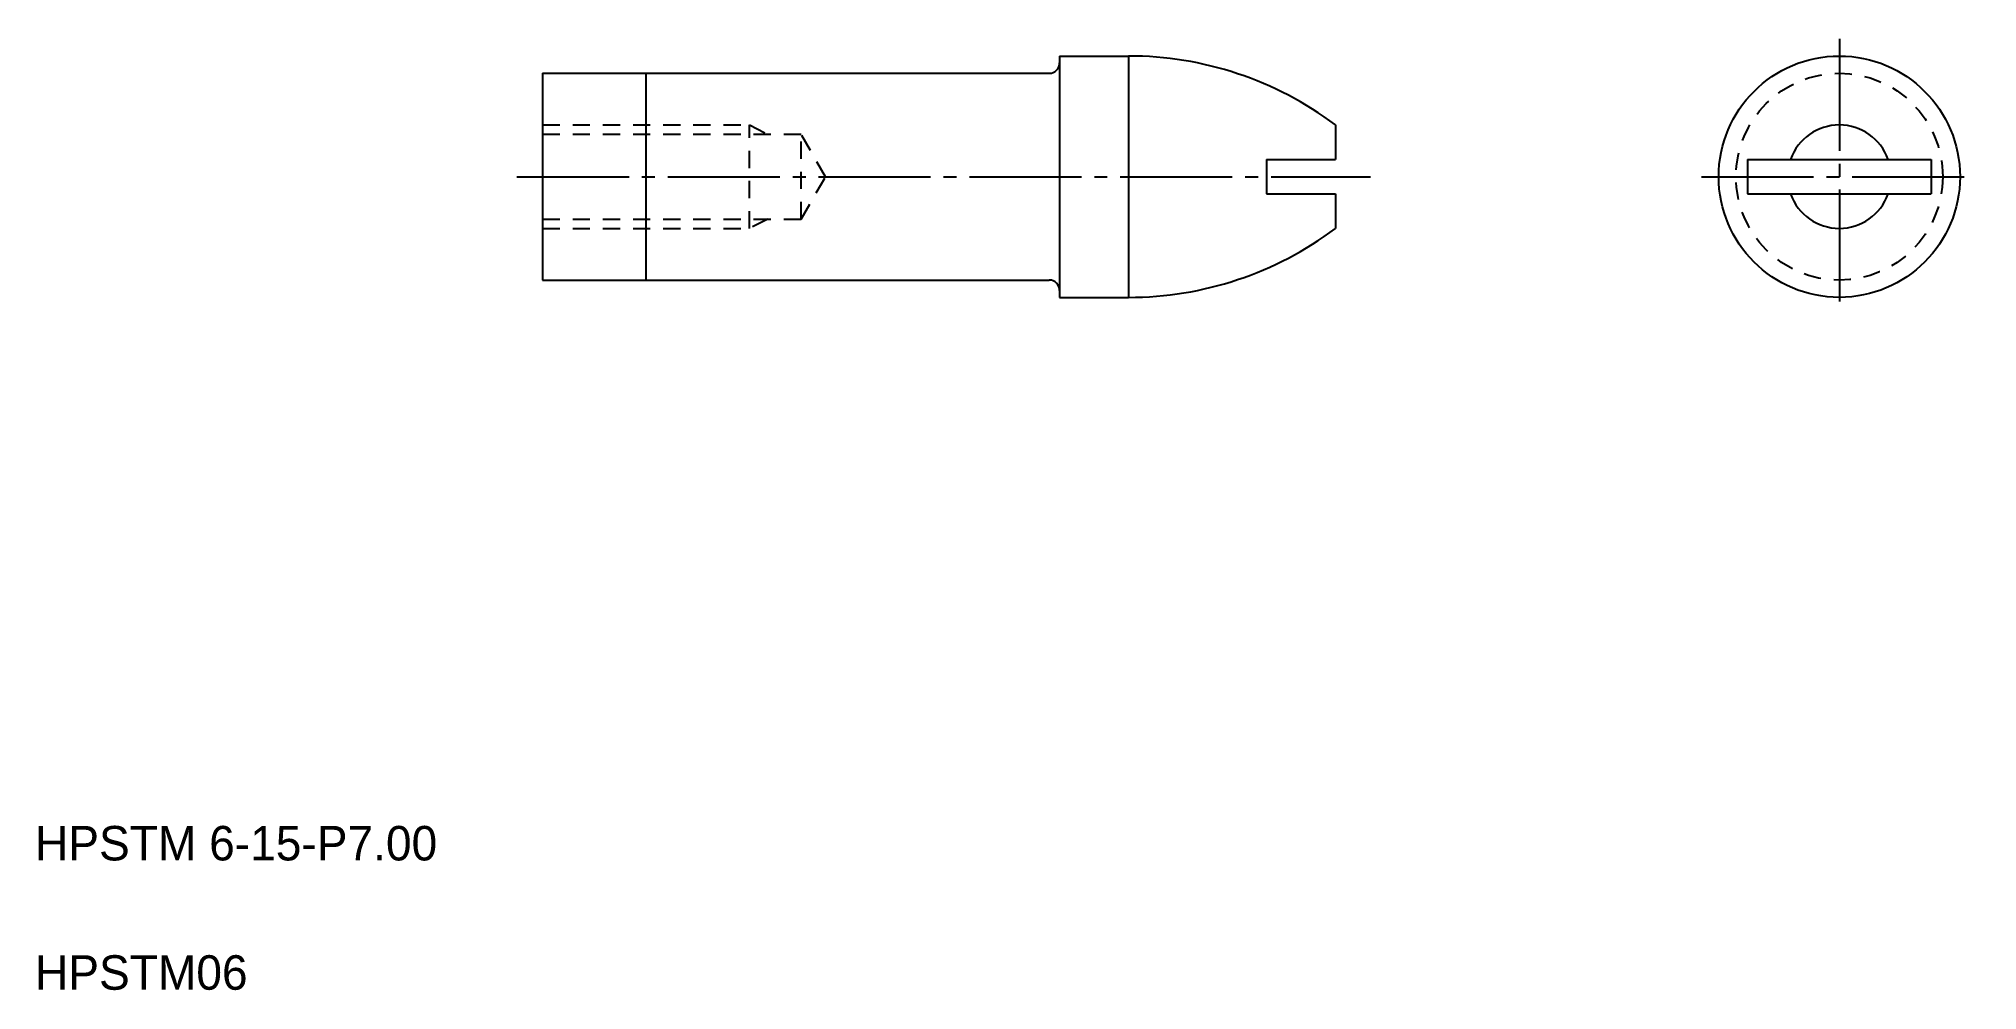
# Model space of a CAD drawing. Extents: x 2.6 to 58.8, y 2.5 to 30.1.
import ezdxf

# ---------------------------------------------------------------- set-up
doc = ezdxf.new("R2010")
doc.units = 0
doc.header["$LTSCALE"] = 0.25
doc.linetypes.add('CENTER', pattern=[17.5, 13, -1.5, 1.5, -1.5])
doc.linetypes.add('DASHED', pattern=[3.5, 2, -1.5])
doc.layers.get('0').update_dxf_attribs({"linetype": 'CONTINUOUS'})
doc.layers.add('CENTER', color=1, linetype='CENTER')
doc.styles.get("Standard").update_dxf_attribs({"font": 'txt', "height": 0.8})

msp = doc.modelspace()

# ---------------------------------------------------------------- linework, layer by layer
at = {"linetype": 'CONTINUOUS'}
for p, q in [((32.222, 29.582), (32.222, 22.582)), ((32.222, 29.582), (34.222, 29.582)), ((17.222, 29.082), (17.222, 23.082)), ((17.222, 29.082), (31.922, 29.082)), ((40.222, 27.582), (40.222, 26.582)), ((38.222, 26.582), (38.222, 25.582)), ((38.222, 26.582), (40.222, 26.582)), ((52.175, 26.582), (52.175, 25.582)), ((52.175, 26.582), (57.505, 26.582)), ((57.505, 26.582), (57.505, 25.582)), ((38.222, 25.582), (40.222, 25.582)), ((40.222, 25.582), (40.222, 24.582)), ((52.175, 25.582), (57.505, 25.582)), ((17.222, 23.082), (31.922, 23.082)), ((32.222, 22.582), (34.222, 22.582))]:
    msp.add_line(p, q, dxfattribs=at)
at = {"color": 3, "linetype": 'CONTINUOUS'}
for p, q in [((34.222, 29.582), (34.222, 22.582)), ((20.222, 29.082), (20.222, 23.082))]:
    msp.add_line(p, q, dxfattribs=at)
at = {"color": 3, "linetype": 'DASHED'}
for p, q in [((17.222, 27.582), (23.222, 27.582)), ((23.222, 24.582), (23.222, 27.582)), ((23.222, 27.582), (23.762, 27.312)), ((17.222, 27.312), (24.722, 27.312)), ((25.432, 26.082), (24.722, 27.312)), ((24.722, 24.852), (24.722, 27.312)), ((24.722, 24.852), (25.432, 26.082)), ((17.222, 24.852), (24.722, 24.852)), ((23.762, 24.852), (23.222, 24.582)), ((17.222, 24.582), (23.222, 24.582))]:
    msp.add_line(p, q, dxfattribs=at)
for p, q in [((40.222, 27.332), (40.222, 27.332)), ((40.222, 27.082), (40.222, 27.082))]:
    msp.add_line(p, q)
at = {"linetype": 'CONTINUOUS'}
msp.add_circle((54.84, 26.082), 3.5, dxfattribs=at)
at = {"color": 3, "linetype": 'DASHED'}
msp.add_circle((54.84, 26.082), 3, dxfattribs=at)
at = {"linetype": 'CONTINUOUS'}
for centre, radius, start, end in [((31.922, 29.382), 0.3, 270, 0), ((34.222, 19.582), 10, 53.1301, 90), ((54.84, 26.082), 1.5, 19.4712, 160.5288), ((54.84, 26.082), 1.5, 199.4712, 340.5288), ((34.222, 32.582), 10, 270, 306.8699), ((31.922, 22.782), 0.3, 0, 90)]:
    msp.add_arc(centre, radius, start, end, dxfattribs=at)
at = {"layer": 'CENTER', "color": 1, "linetype": 'CENTER'}
for p, q in [((54.84, 30.082), (54.84, 22.082)), ((16.481, 26.082), (41.243, 26.082)), ((50.84, 26.082), (58.84, 26.082))]:
    msp.add_line(p, q, dxfattribs=at)

# ---------------------------------------------------------------- texts
for s, p in [('HPSTM 6-15-P7.00', (2.5, 6.25)), ('HPSTM06', (2.5, 2.5))]:
    msp.add_text(s, height=1).set_placement(p)

doc.saveas('drawing.dxf')
